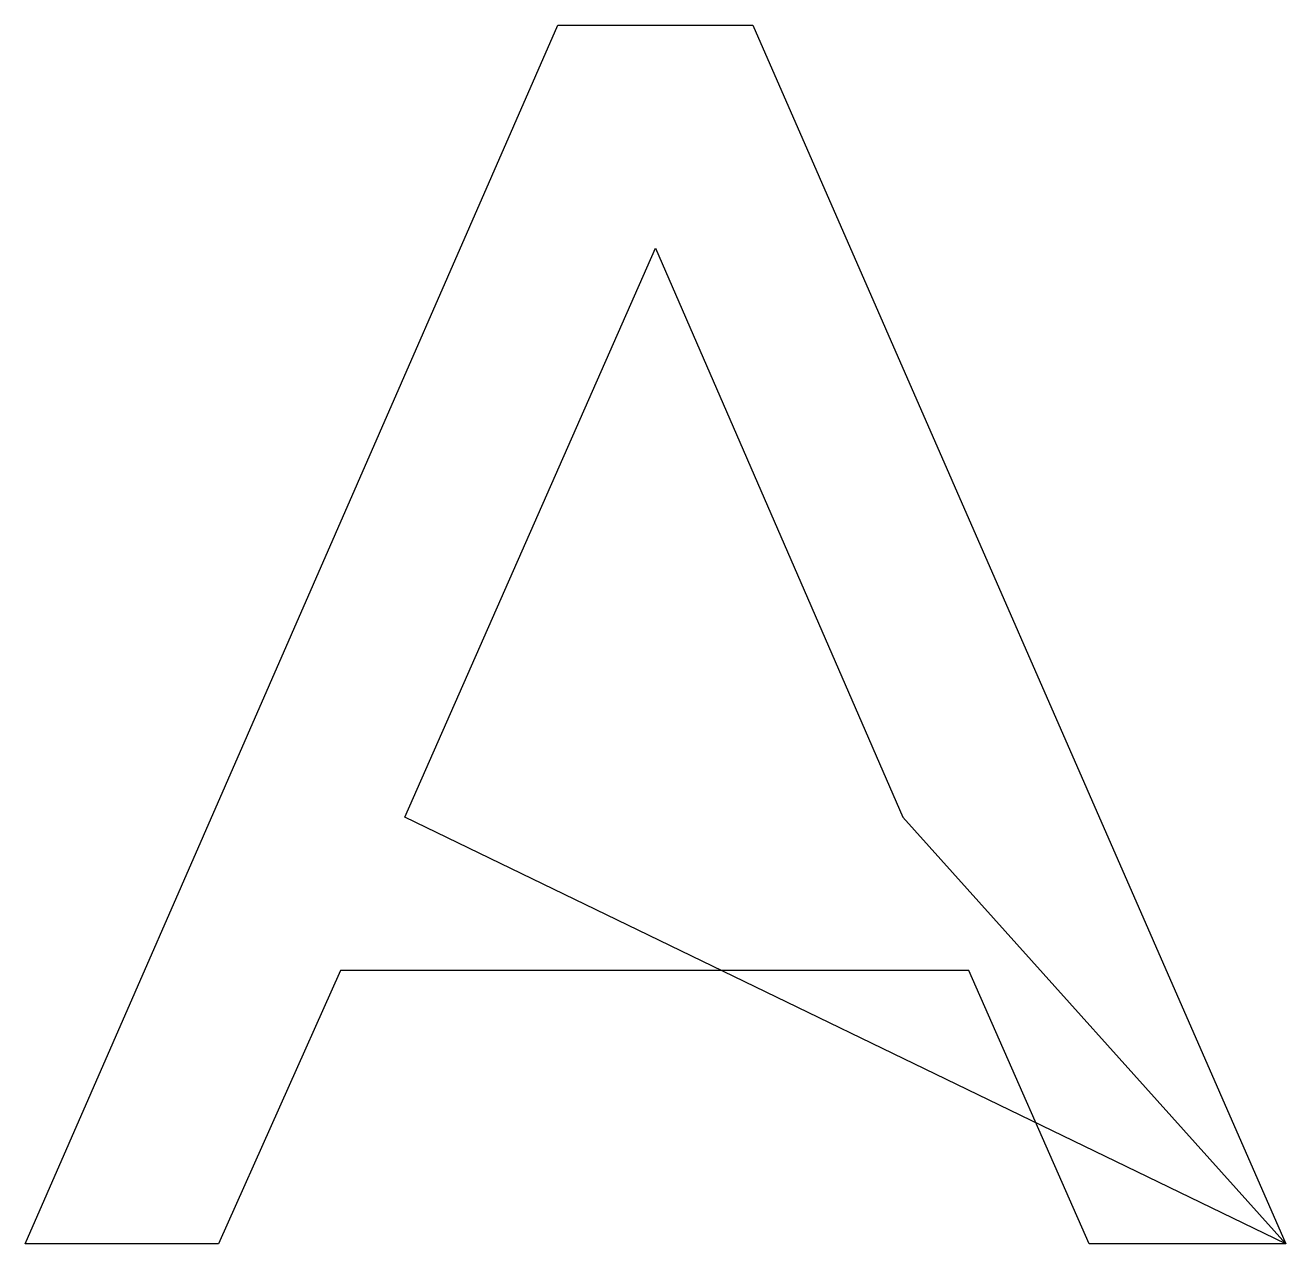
# Model space of a CAD drawing. Header units: metres. Extents: x 0 to 51.7, y 0 to 50.
import ezdxf

# ---------------------------------------------------------------- set-up
doc = ezdxf.new("R2010")
doc.units = ezdxf.units.M

msp = doc.modelspace()

# ---------------------------------------------------------------- linework, layer by layer
msp.add_lwpolyline([(51.714, 0), (43.643, 0), (38.714, 11.214), (12.929, 11.214), (7.929, 0), (0, 0), (21.857, 50), (29.857, 50), (51.714, 0)])
at = {"layer": 'InnerContours'}
msp.add_lwpolyline([(51.714, 0), (15.571, 17.5), (25.857, 40.857), (36, 17.5), (51.714, 0)], dxfattribs=at)

doc.saveas('drawing.dxf')
